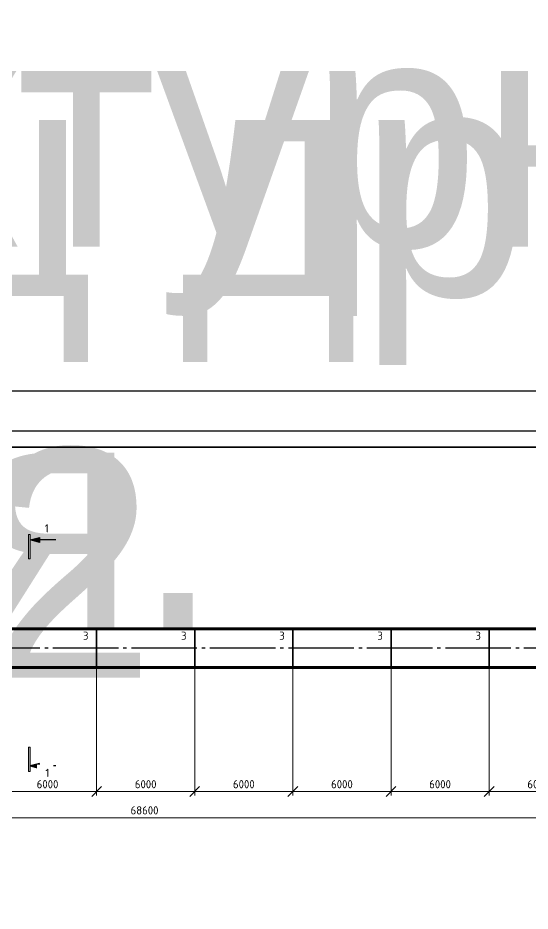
# Model space of a CAD drawing. Header units: metres. Extents: x 1563 to 4966, y -517 to 1463.
# Drawn here: x 2417.1 to 2573.7, y -68.4 to 204.7 of the extents above; entities that cross this region are included whole.
import ezdxf
from ezdxf.enums import TextEntityAlignment as Align

# ---------------------------------------------------------------- set-up
doc = ezdxf.new("R2018")
doc.units = ezdxf.units.M
doc.linetypes.add('ACAD_ISO04W100', pattern=[30, 24, -3, 0, -3])
doc.linetypes.add('DASHDOT_axis', pattern=[24, 20, -1.5, 1, -1.5])
for name, color, linetype, lineweight in [('Размеры на чертеже', 250, 'Continuous', 25), ('таблица', 251, 'Continuous', 35), ('шриховка', 251, 'ACAD_ISO04W100', 15)]:
    doc.layers.add(name, color=color, linetype=linetype, lineweight=lineweight)
doc.layers.add('Форматы', color=7, linetype='Continuous')
doc.styles.add('GOST', font='GOST.shx', dxfattribs={"oblique": 15})
doc.styles.get("Standard").update_dxf_attribs({"font": 'GOST Common.ttf'})
doc.dimstyles.new('ISO-25', dxfattribs={"dimtxt": 2.5, "dimasz": 2.5, "dimexe": 1.25, "dimexo": 0.625, "dimtad": 1, "dimtxsty": 'Standard', "dimcen": 2.5, "dimadec": 0, "dimazin": 0, "dimtfac": 1, "dimtmove": 0, "dimatfit": 3, "dimfxl": 1, "dimarcsym": 0})
doc.dimstyles.new('М 1 к 200', dxfattribs={"dimtxt": 3.5, "dimasz": 3, "dimexe": 1.25, "dimexo": 0, "dimgap": 1, "dimtad": 1, "dimdec": 0, "dimlfac": 200, "dimzin": 0, "dimdsep": 46, "dimtxsty": 'GOST', "dimblk": 'OBLIQUE', "dimcen": 5, "dimclrd": 256, "dimclre": 256, "dimclrt": 256, "dimazin": 2, "dimtfac": 1, "dimtdec": 0, "dimtmove": 0, "dimatfit": 3, "dimldrblk": 'NONE', "dimfxl": 1.25, "dimtolj": 1, "dimtzin": 0, "dimlwd": 20, "dimlwe": 20, "dimarcsym": 2})
pattern_1 = [(45, (-5955.2925, -1907.5019), (0.152215341, 0.558122918), [0.71755, -0.14351, 0, -0.14351])]

# ---------------------------------------------------------------- blocks, each defined once
blk = doc.blocks.new('Лоток')
at = {"layer": 'шриховка'}
h = blk.add_hatch(dxfattribs=at)
h.set_pattern_fill('ANSI36', color=256, scale=0.0904)
h.set_pattern_definition(pattern_1)
h.paths.add_polyline_path([(30, 5.75), (30, 6.15), (0, 6.15), (0, 5.75)])
h = blk.add_hatch(dxfattribs=at)
h.set_pattern_fill('ANSI36', color=256, scale=0.0904)
h.set_pattern_definition(pattern_1)
h.paths.add_polyline_path([(30, -6.15), (30, -5.75), (0, -5.75), (0, -6.15)])
blk.add_lwpolyline([(0, -5.75), (30, -5.75), (30, -6.15), (0, -6.15)], close=True)
at = {"layer": 'таблица'}
for p, q in [((30, 5.75), (0, 5.75)), ((30, -5.75), (0, -5.75))]:
    blk.add_line(p, q, dxfattribs=at)
blk.add_lwpolyline([(30, 6.15), (0, 6.15), (0, -6.15), (30, -6.15)], close=True, dxfattribs=at)
blk = doc.blocks.new('_Oblique')
at = {"color": 0, "linetype": 'ByBlock', "lineweight": -2}
blk.add_line((-0.5, -0.5), (0.5, 0.5), dxfattribs=at)
blk = doc.blocks.new('*D172')
at = {"lineweight": 20, "transparency": 16777216}
for p, q in [((2561.17, 12.02), (2561.17, -33.07)), ((2591.17, 12.02), (2591.17, -33.07)), ((2561.17, -31.82), (2591.17, -31.82))]:
    blk.add_line(p, q, dxfattribs=at)
at = {"layer": 'Defpoints', "color": 0, "lineweight": 50, "transparency": 16777216}
for p in [(2561.17, 12.02), (2591.17, 12.02), (2591.17, -31.82)]:
    blk.add_point(p, dxfattribs=at)
at = {"lineweight": 20, "transparency": 16777216, "xscale": 3, "yscale": 3, "zscale": 3, "rotation": 180}
blk.add_blockref('_Oblique', (2561.17, -31.82), dxfattribs=at)
at = {"lineweight": 20, "transparency": 16777216, "xscale": 3, "yscale": 3, "zscale": 3}
blk.add_blockref('_Oblique', (2591.17, -31.82), dxfattribs=at)
at = {"lineweight": 50, "transparency": 16777216, "insert": (2576.17, -29.57), "char_height": 2.5, "attachment_point": 5, "bg_fill": 3, "box_fill_scale": 1.1, "bg_fill_color": 256, "bg_fill_true_color": 13158600, "bg_fill_transparency": 0}
blk.add_mtext('\\A1;6000', dxfattribs=at)
blk = doc.blocks.new('_None')
blk = doc.blocks.new('*D173')
at = {"lineweight": 20, "transparency": 16777216}
for p, q in [((2531.17, 12.02), (2531.17, -33.07)), ((2561.17, 12.02), (2561.17, -33.07)), ((2561.17, -31.82), (2531.17, -31.82))]:
    blk.add_line(p, q, dxfattribs=at)
at = {"layer": 'Defpoints', "color": 0, "lineweight": 50, "transparency": 16777216}
for p in [(2531.17, 12.02), (2561.17, 12.02), (2531.17, -31.82)]:
    blk.add_point(p, dxfattribs=at)
at = {"lineweight": 20, "transparency": 16777216, "xscale": 3, "yscale": 3, "zscale": 3, "rotation": 180}
blk.add_blockref('_Oblique', (2531.17, -31.82), dxfattribs=at)
at = {"lineweight": 20, "transparency": 16777216, "xscale": 3, "yscale": 3, "zscale": 3}
blk.add_blockref('_Oblique', (2561.17, -31.82), dxfattribs=at)
at = {"lineweight": 50, "transparency": 16777216, "insert": (2546.17, -29.57), "char_height": 2.5, "attachment_point": 5, "bg_fill": 3, "box_fill_scale": 1.1, "bg_fill_color": 256, "bg_fill_true_color": 13158600, "bg_fill_transparency": 0}
blk.add_mtext('\\A1;6000', dxfattribs=at)
blk = doc.blocks.new('*D174')
at = {"lineweight": 20, "transparency": 16777216}
for p, q in [((2501.17, 12.02), (2501.17, -33.07)), ((2531.17, 12.02), (2531.17, -33.07)), ((2531.17, -31.82), (2501.17, -31.82))]:
    blk.add_line(p, q, dxfattribs=at)
at = {"layer": 'Defpoints', "color": 0, "lineweight": 50, "transparency": 16777216}
for p in [(2501.17, 12.02), (2531.17, 12.02), (2501.17, -31.82)]:
    blk.add_point(p, dxfattribs=at)
at = {"lineweight": 20, "transparency": 16777216, "xscale": 3, "yscale": 3, "zscale": 3, "rotation": 180}
blk.add_blockref('_Oblique', (2501.17, -31.82), dxfattribs=at)
at = {"lineweight": 20, "transparency": 16777216, "xscale": 3, "yscale": 3, "zscale": 3}
blk.add_blockref('_Oblique', (2531.17, -31.82), dxfattribs=at)
at = {"lineweight": 50, "transparency": 16777216, "insert": (2516.17, -29.57), "char_height": 2.5, "attachment_point": 5, "bg_fill": 3, "box_fill_scale": 1.1, "bg_fill_color": 256, "bg_fill_true_color": 13158600, "bg_fill_transparency": 0}
blk.add_mtext('\\A1;6000', dxfattribs=at)
blk = doc.blocks.new('*D175')
at = {"lineweight": 20, "transparency": 16777216}
for p, q in [((2471.17, 12.02), (2471.17, -33.07)), ((2501.17, 12.02), (2501.17, -33.07)), ((2501.17, -31.82), (2471.17, -31.82))]:
    blk.add_line(p, q, dxfattribs=at)
at = {"layer": 'Defpoints', "color": 0, "lineweight": 50, "transparency": 16777216}
for p in [(2471.17, 12.02), (2501.17, 12.02), (2471.17, -31.82)]:
    blk.add_point(p, dxfattribs=at)
at = {"lineweight": 20, "transparency": 16777216, "xscale": 3, "yscale": 3, "zscale": 3, "rotation": 180}
blk.add_blockref('_Oblique', (2471.17, -31.82), dxfattribs=at)
at = {"lineweight": 20, "transparency": 16777216, "xscale": 3, "yscale": 3, "zscale": 3}
blk.add_blockref('_Oblique', (2501.17, -31.82), dxfattribs=at)
at = {"lineweight": 50, "transparency": 16777216, "insert": (2486.17, -29.57), "char_height": 2.5, "attachment_point": 5, "bg_fill": 3, "box_fill_scale": 1.1, "bg_fill_color": 256, "bg_fill_true_color": 13158600, "bg_fill_transparency": 0}
blk.add_mtext('\\A1;6000', dxfattribs=at)
blk = doc.blocks.new('*D176')
at = {"lineweight": 20, "transparency": 16777216}
for p, q in [((2441.17, 12.02), (2441.17, -33.07)), ((2471.17, 12.02), (2471.17, -33.07)), ((2471.17, -31.82), (2441.17, -31.82))]:
    blk.add_line(p, q, dxfattribs=at)
at = {"layer": 'Defpoints', "color": 0, "lineweight": 50, "transparency": 16777216}
for p in [(2441.17, 12.02), (2471.17, 12.02), (2441.17, -31.82)]:
    blk.add_point(p, dxfattribs=at)
at = {"lineweight": 20, "transparency": 16777216, "xscale": 3, "yscale": 3, "zscale": 3, "rotation": 180}
blk.add_blockref('_Oblique', (2441.17, -31.82), dxfattribs=at)
at = {"lineweight": 20, "transparency": 16777216, "xscale": 3, "yscale": 3, "zscale": 3}
blk.add_blockref('_Oblique', (2471.17, -31.82), dxfattribs=at)
at = {"lineweight": 50, "transparency": 16777216, "insert": (2456.17, -29.57), "char_height": 2.5, "attachment_point": 5, "bg_fill": 3, "box_fill_scale": 1.1, "bg_fill_color": 256, "bg_fill_true_color": 13158600, "bg_fill_transparency": 0}
blk.add_mtext('\\A1;6000', dxfattribs=at)
blk = doc.blocks.new('*D177')
at = {"lineweight": 20, "transparency": 16777216}
for p, q in [((2411.17, 12.02), (2411.17, -33.07)), ((2441.17, 12.02), (2441.17, -33.07)), ((2441.17, -31.82), (2411.17, -31.82))]:
    blk.add_line(p, q, dxfattribs=at)
at = {"layer": 'Defpoints', "color": 0, "lineweight": 50, "transparency": 16777216}
for p in [(2411.17, 12.02), (2441.17, 12.02), (2411.17, -31.82)]:
    blk.add_point(p, dxfattribs=at)
at = {"lineweight": 20, "transparency": 16777216, "xscale": 3, "yscale": 3, "zscale": 3, "rotation": 180}
blk.add_blockref('_Oblique', (2411.17, -31.82), dxfattribs=at)
at = {"lineweight": 20, "transparency": 16777216, "xscale": 3, "yscale": 3, "zscale": 3}
blk.add_blockref('_Oblique', (2441.17, -31.82), dxfattribs=at)
at = {"lineweight": 50, "transparency": 16777216, "insert": (2426.17, -29.57), "char_height": 2.5, "attachment_point": 5, "bg_fill": 3, "box_fill_scale": 1.1, "bg_fill_color": 256, "bg_fill_true_color": 13158600, "bg_fill_transparency": 0}
blk.add_mtext('\\A1;6000', dxfattribs=at)
blk = doc.blocks.new('*D189')
at = {"lineweight": 20, "transparency": 16777216}
for p, q in [((2284.32, 12.02), (2284.32, -41.07)), ((2627.32, 12.02), (2627.32, -41.07)), ((2627.32, -39.82), (2284.32, -39.82))]:
    blk.add_line(p, q, dxfattribs=at)
at = {"layer": 'Defpoints', "color": 0, "lineweight": 50, "transparency": 16777216}
for p in [(2284.32, 12.02), (2627.32, 12.02), (2284.32, -39.82)]:
    blk.add_point(p, dxfattribs=at)
at = {"lineweight": 20, "transparency": 16777216, "xscale": 3, "yscale": 3, "zscale": 3, "rotation": 180}
blk.add_blockref('_Oblique', (2284.32, -39.82), dxfattribs=at)
at = {"lineweight": 20, "transparency": 16777216, "xscale": 3, "yscale": 3, "zscale": 3}
blk.add_blockref('_Oblique', (2627.32, -39.82), dxfattribs=at)
at = {"lineweight": 50, "transparency": 16777216, "insert": (2455.82, -37.57), "char_height": 2.5, "attachment_point": 5, "bg_fill": 3, "box_fill_scale": 1.1, "bg_fill_color": 256, "bg_fill_true_color": 13158600, "bg_fill_transparency": 0}
blk.add_mtext('\\A1;68600', dxfattribs=at)
blk = doc.blocks.new('*U326')
blk.add_lwpolyline([(0, 123), (1189, 123), (1189, -297), (0, -297)], close=True)
at = {"const_width": 0.5}
blk.add_lwpolyline([(20, 118), (1184, 118), (1184, -292), (20, -292)], close=True, dxfattribs=at)
blk.add_attdef('РАЗРАБОТАЛ', text='', height=2.5).set_placement((1019.5, -264.22), align=Align.MIDDLE_LEFT)
at = {"flags": 8}
for tag, height, p in [('ДАТА', 2.5, (1059.07, -264.4)), ('ЛИСТ', 3, (1155.39, -271.92)), ('ЛИСТОВ', 3, (1172.89, -271.92)), ('ФОРМАТ', 3, (1149.97, -294.75))]:
    blk.add_attdef(tag, text='', height=height, dxfattribs=at).set_placement(p, align=Align.MIDDLE_CENTER)
blk.add_attdef('ПРОВЕРИЛ', (1019.75, -270.73), '', height=2.5)
at = {"lineweight": 30, "flags": 104}
for tag, p in [('ТЕПЛОВЫЕ_СЕТИ', (1099, -269.5)), ('ИМЯ_ЧЕРТЕЖА', (1099, -284.5))]:
    blk.add_attdef(tag, text='', height=3, dxfattribs=at).set_placement(p, align=Align.MIDDLE_CENTER)
blk = doc.blocks.new('направление')
at = {"layer": 'Размеры на чертеже'}
h = blk.add_hatch(color=256, dxfattribs=at)
h.dxf.hatch_style = 1
h.paths.add_polyline_path([(0, 0), (-3.75, 1.04), (-3.75, -1.03)])
blk.add_line((-10.5, 0), (-2.5, 0), dxfattribs=at)
blk.add_lwpolyline([(0, 0), (-3.75, 1.04), (-3.75, -1.03)], close=True, dxfattribs=at)
blk = doc.blocks.new('*U275')
at = {"layer": 'шриховка', "true_color": 0x000000}
h = blk.add_hatch(color=18, dxfattribs=at)
h.dxf.hatch_style = 1
h.paths.add_polyline_path([(-1.767, 0.023), (-1.767, 0.002), (-1.436, 0.002), (-1.436, 0.023)])
h = blk.add_hatch(color=18, dxfattribs=at)
h.dxf.hatch_style = 1
h.paths.add_polyline_path([(1.137, 0.023), (1.137, 0.001), (1.469, 0.001), (1.469, 0.023)])
at = {"layer": 'шриховка', "color": 18, "true_color": 0x000000}
for points in [[(-1.436, 0.002), (-1.436, 0.023), (-1.767, 0.023), (-1.767, 0.002)], [(1.137, 0.001), (1.137, 0.023), (1.469, 0.023), (1.469, 0.001)]]:
    blk.add_lwpolyline(points, close=True, dxfattribs=at)
at = {"layer": 'Размеры на чертеже', "yscale": 0.03333333333333333, "zscale": 0.03333333333333333}
for p, xscale, rotation in [((-1.693, 0), 0.03333333333333333, 89.99999999993935), ((1.395, 0), -0.03333333333333333, 270.0000000000607)]:
    blk.add_blockref('направление', p, dxfattribs=dict(at, xscale=xscale, rotation=rotation))
blk = doc.blocks.new('*U318')
blk.add_attdef('РАЗРАБОТАЛ', text='', height=2.5).set_placement((424.5, -264.22), align=Align.MIDDLE_LEFT)
at = {"flags": 8}
for tag, height, p in [('ДАТА', 2.5, (464.07, -264.4)), ('ЛИСТ', 3, (560.39, -271.92)), ('ЛИСТОВ', 3, (577.89, -271.92)), ('ФОРМАТ', 3, (554.97, -294.75))]:
    blk.add_attdef(tag, text='', height=height, dxfattribs=at).set_placement(p, align=Align.MIDDLE_CENTER)
blk.add_attdef('ПРОВЕРИЛ', (424.75, -270.73), '', height=2.5)
at = {"lineweight": 30, "flags": 104}
for tag, p in [('ТЕПЛОВЫЕ_СЕТИ', (504, -269.5)), ('ИМЯ_ЧЕРТЕЖА', (504, -284.5))]:
    blk.add_attdef(tag, text='', height=3, dxfattribs=at).set_placement(p, align=Align.MIDDLE_CENTER)
blk = doc.blocks.new('*D316')
at = {"color": 0, "lineweight": -2, "transparency": 16777216}
for p, q in [((2219.87, 79.13), (2219.87, 91.96)), ((2222.37, 90.71), (3406.37, 90.71)), ((3408.87, 79.13), (3408.87, 91.96))]:
    blk.add_line(p, q, dxfattribs=at)
at = {"color": 0, "lineweight": 50, "transparency": 16777216}
for points in [[(2222.37, 91.13), (2222.37, 90.29), (2219.87, 90.71)], [(3406.37, 91.13), (3406.37, 90.29), (3408.87, 90.71)]]:
    blk.add_solid(points, dxfattribs=at)
at = {"layer": 'Defpoints', "color": 0, "lineweight": 50, "transparency": 16777216}
for p in [(3408.87, 90.71), (2219.87, 78.5), (3408.87, 78.5)]:
    blk.add_point(p, dxfattribs=at)
at = {"color": 0, "lineweight": 50, "transparency": 16777216, "insert": (2814.37, 103.83), "char_height": 25, "attachment_point": 5}
blk.add_mtext('1189', dxfattribs=at)

msp = doc.modelspace()

# ---------------------------------------------------------------- linework, layer by layer
at = {"color": 2, "linetype": 'DASHDOT_axis', "lineweight": 25}
msp.add_lwpolyline([(3161.8218, -12.4802), (2970.3218, -12.4802), (2970.3218, 2.0198), (2940.3218, 2.0198), (2875.3218, 2.0198), (2875.3218, 17.0198), (2855.3218, 17.0198), (2855.3218, 2.0198), (2789.8218, 2.0198), (2696.8218, 2.0198), (2638.8218, 2.0198), (2627.3218, 2.0198), (2627.3218, 12.0198), (2615.8218, 12.0198), (2284.3218, 12.0198)], dxfattribs=at)

# ---------------------------------------------------------------- block references
at = {"rotation": 180}
for p in [(2441.1718, 12.0198), (2471.1718, 12.0198), (2501.1718, 12.0198), (2531.1718, 12.0198), (2561.1718, 12.0198), (2591.1718, 12.0198)]:
    msp.add_blockref('Лоток', p, dxfattribs=at)

# ---------------------------------------------------------------- texts
at = {"lineweight": 50, "char_height": 2.5, "attachment_point": 3}
for insert in [(2441.1718, 17.0847), (2471.1718, 17.0847), (2501.1718, 17.0847), (2531.1718, 17.0847), (2561.1718, 17.0847)]:
    msp.add_mtext_dynamic_manual_height_columns('\\pxr1;3', width=15, gutter_width=12.5, heights=[0], dxfattribs=dict(at, insert=insert))

# ---------------------------------------------------------------- dimensions: what is measured, and where the dimension line sits
at = {"lineweight": 50}
dim = msp.add_linear_dim(base=(3408.8713, 90.7095), p1=(2219.8713, 78.5021), p2=(3408.8713, 78.5021), dimstyle='ISO-25', override={"dimtxt": 25}, dxfattribs=at)
dim.commit()
dim.dimension.update_dxf_attribs({"geometry": '*D316', "text_midpoint": (2814.3713, 103.8345)})

# ---------------------------------------------------------------- next in the draw order: dimensions: what is measured, and where the dimension line sits
dim = msp.add_linear_dim(base=(2591.1718, -31.8249), p1=(2561.1718, 12.0198), p2=(2591.1718, 12.0198), dimstyle='М 1 к 200', override={"dimtxt": 2.5, "dimtxsty": 'Standard', "dimtfill": 1}, dxfattribs=at)
dim.commit()
dim.dimension.update_dxf_attribs({"geometry": '*D172', "text_midpoint": (2576.1718, -29.5749)})

# ---------------------------------------------------------------- next in the draw order: dimensions: what is measured, and where the dimension line sits
dim = msp.add_linear_dim(base=(2531.1718, -31.8249), p1=(2561.1718, 12.0198), p2=(2531.1718, 12.0198), dimstyle='М 1 к 200', override={"dimtxt": 2.5, "dimtxsty": 'Standard', "dimtfill": 1}, dxfattribs=at)
dim.commit()
dim.dimension.update_dxf_attribs({"geometry": '*D173', "text_midpoint": (2546.1718, -29.5749)})

# ---------------------------------------------------------------- next in the draw order: dimensions: what is measured, and where the dimension line sits
dim = msp.add_linear_dim(base=(2501.1718, -31.8249), p1=(2531.1718, 12.0198), p2=(2501.1718, 12.0198), dimstyle='М 1 к 200', override={"dimtxt": 2.5, "dimtxsty": 'Standard', "dimtfill": 1}, dxfattribs=at)
dim.commit()
dim.dimension.update_dxf_attribs({"geometry": '*D174', "text_midpoint": (2516.1718, -29.5749)})

# ---------------------------------------------------------------- next in the draw order: dimensions: what is measured, and where the dimension line sits
dim = msp.add_linear_dim(base=(2471.1718, -31.8249), p1=(2501.1718, 12.0198), p2=(2471.1718, 12.0198), dimstyle='М 1 к 200', override={"dimtxt": 2.5, "dimtxsty": 'Standard', "dimtfill": 1}, dxfattribs=at)
dim.commit()
dim.dimension.update_dxf_attribs({"geometry": '*D175', "text_midpoint": (2486.1718, -29.5749)})

# ---------------------------------------------------------------- next in the draw order: dimensions: what is measured, and where the dimension line sits
dim = msp.add_linear_dim(base=(2441.1718, -31.8249), p1=(2471.1718, 12.0198), p2=(2441.1718, 12.0198), dimstyle='М 1 к 200', override={"dimtxt": 2.5, "dimtxsty": 'Standard', "dimtfill": 1}, dxfattribs=at)
dim.commit()
dim.dimension.update_dxf_attribs({"geometry": '*D176', "text_midpoint": (2456.1718, -29.5749)})

# ---------------------------------------------------------------- next in the draw order: dimensions: what is measured, and where the dimension line sits
dim = msp.add_linear_dim(base=(2411.1718, -31.8249), p1=(2441.1718, 12.0198), p2=(2411.1718, 12.0198), dimstyle='М 1 к 200', override={"dimtxt": 2.5, "dimtxsty": 'Standard', "dimtfill": 1}, dxfattribs=at)
dim.commit()
dim.dimension.update_dxf_attribs({"geometry": '*D177', "text_midpoint": (2426.1718, -29.5749)})

# ---------------------------------------------------------------- next in the draw order: dimensions: what is measured, and where the dimension line sits
dim = msp.add_linear_dim(base=(2284.3218, -39.8249), p1=(2627.3218, 12.0198), p2=(2284.3218, 12.0198), dimstyle='М 1 к 200', override={"dimtxt": 2.5, "dimtxsty": 'Standard', "dimtfill": 1}, dxfattribs=at)
dim.commit()
dim.dimension.update_dxf_attribs({"geometry": '*D189', "text_midpoint": (2455.8218, -37.5749)})

# ---------------------------------------------------------------- next in the draw order: block references
at = {"xscale": -22.37934226584122, "yscale": 22.37934226584122, "zscale": 22.37934226584122, "rotation": 90.00000155078438}
msp.add_blockref('*U275', (2420.8786, 7.2259), dxfattribs=at)
at = {"layer": 'Форматы'}
msp.add_blockref('*U326', (2219.8713, -44.4979), dxfattribs=at)

# ---------------------------------------------------------------- next in the draw order: texts
at = {"char_height": 2.5, "attachment_point": 3, "bg_fill": 2}
for insert in [(2426.5279, 49.9299), (2426.7104, -24.855)]:
    msp.add_mtext_dynamic_manual_height_columns('{\\Q0;\\C256;\\c0;1}', width=2.554097, gutter_width=1, heights=[0], dxfattribs=dict(at, insert=insert))

# ---------------------------------------------------------------- next in the draw order: block references
ref = msp.add_blockref('*U318', (1563.118, 474.2397))
lines = msp.add_mtext('Колодец дренажный\\PКД1, КД2', dxfattribs={"insert": (2067.118, 189.7397), "char_height": 70, "attachment_point": 1})
ref.add_attrib('ИМЯ_ЧЕРТЕЖА', '', (2067.118, 189.7397), dxfattribs={"flags": 104}).embed_mtext(lines)
lines = msp.add_mtext('Архитектурно-строительные\\Pрешения. ', dxfattribs={"insert": (2067.118, 204.7397), "char_height": 70, "attachment_point": 1})
ref.add_attrib('ТЕПЛОВЫЕ_СЕТИ', '', (2067.118, 204.7397), dxfattribs={"flags": 104}).embed_mtext(lines)

doc.saveas('drawing.dxf')
